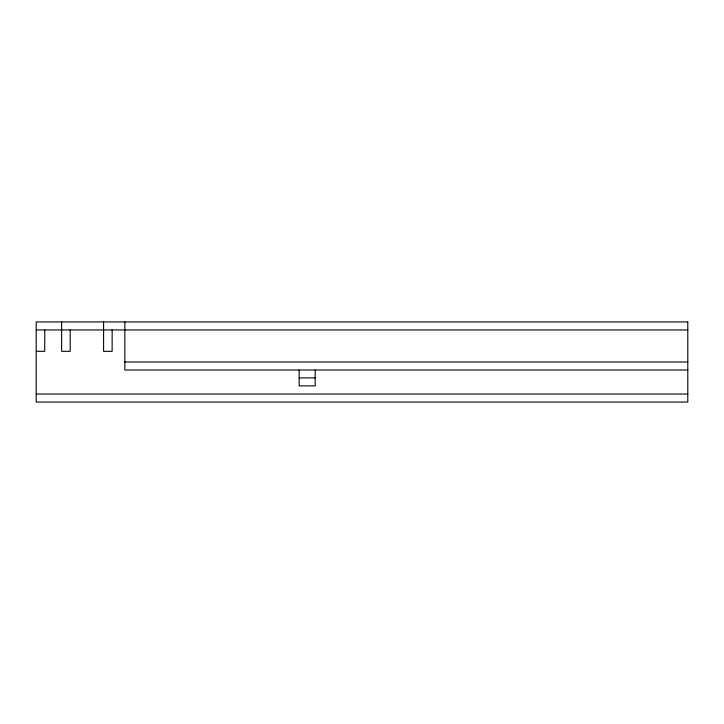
<?xml version="1.0" encoding="UTF-8"?>
<svg xmlns="http://www.w3.org/2000/svg" width="724" height="724" viewBox="0 0 724 724"><rect width="100%" height="100%" fill="white"/><g stroke="black" fill="none" stroke-linecap="round" stroke-linejoin="round"><path stroke-width="1.09" d="M36.2 329.954L687.8 329.954M36.2 351.321L44.743 351.321L44.743 329.954M124.845 362L687.8 362M687.8 370.009L124.845 370.009L124.845 321.945M299.166 377.892L315.193 377.892M36.2 394.046L687.8 394.046M315.193 370.082L315.193 385.892L299.166 385.901L299.166 370.082M112.139 329.954L112.139 351.321L103.586 351.321L103.586 321.945M70.183 329.954L70.183 351.321L61.64 351.321L61.64 321.945M687.8 321.945L36.2 321.945L36.2 402.055L687.8 402.055L687.8 321.945"/></g></svg>
